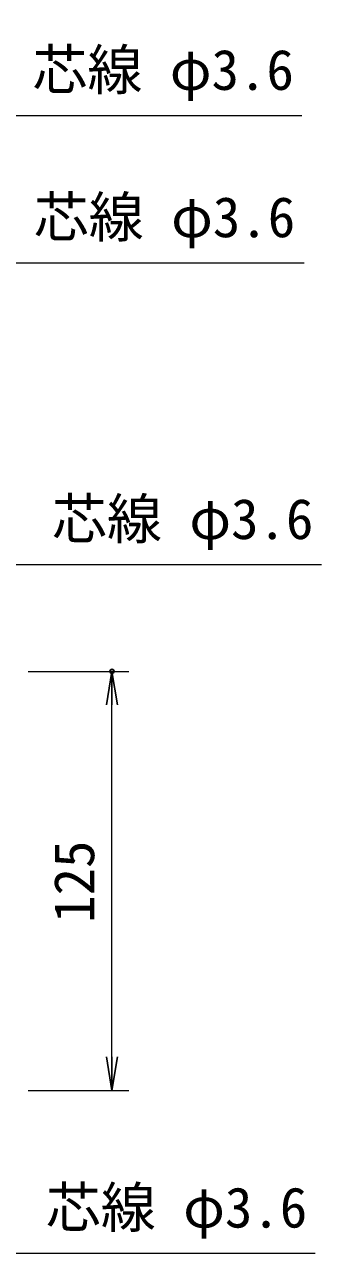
# Model space of a CAD drawing. Units: millimetres, scale not verified. Extents: x -8400 to 8400, y -5940 to 5940.
# Drawn here: x 1726 to 2434, y 834 to 3766 of the extents above; entities that cross this region are included whole.
import ezdxf
from ezdxf.enums import TextEntityAlignment as Align

# ---------------------------------------------------------------- set-up
doc = ezdxf.new("R2010")
doc.units = ezdxf.units.MM
doc.header["$LTSCALE"] = 20
doc.header["$PDMODE"] = 32
doc.header["$PDSIZE"] = 10
doc.layers.add('0-4_D-STR-DIM', color=7, linetype='Continuous', lineweight=13)
doc.layers.add('0-D_D-STR-TXT', color=7, linetype='Continuous', lineweight=13)
doc.layers.add('0-5_0', color=7, linetype='Continuous')
doc.layers.add('0-6_Defpoints', color=7, linetype='Continuous')
doc.styles.add('ＭＳ ゴシック', font='')
doc.styles.get('ＭＳ ゴシック').set_extended_font_data('MS Gothic')

# ---------------------------------------------------------------- blocks, each defined once
blk = doc.blocks.new('_Open')
at = {"layer": '0-5_0'}
blk.add_line((-20, 3.333), (0, 0), dxfattribs=at)
blk.add_lwpolyline([(-20, -3.333), (0, 0), (-20, 0)], dxfattribs=at)

msp = doc.modelspace()

# ---------------------------------------------------------------- linework, layer by layer
at = {"layer": '0-4_D-STR-DIM'}
for p, q in [((1734.67, 2222.76), (1974.67, 2222.76)), ((1934.67, 1302.76), (1934.67, 2142.76)), ((1734.67, 1222.76), (1974.67, 1222.76))]:
    msp.add_line(p, q, dxfattribs=at)
at = {"layer": '0-6_Defpoints'}
msp.add_point((1934.67, 2222.76), dxfattribs=at)
at = {"layer": '0-D_D-STR-TXT'}
for points in [[(2387.57, 3548.56), (1636.41, 3548.56), (1471.06, 3766.08)], [(2393.24, 3197.05), (1642.08, 3197.05), (1412.34, 3498.04)], [(2434.13, 2476.79), (1682.98, 2476.79), (1591.43, 2239.02)], [(2419.45, 833.9), (1670.83, 833.9), (1469.83, 1320.07)]]:
    msp.add_lwpolyline(points, dxfattribs=at)

# ---------------------------------------------------------------- block references
at = {"layer": '0-4_D-STR-DIM', "xscale": 4, "yscale": 4}
for p, rotation in [((1934.67, 2222.76), 90), ((1934.67, 1222.76), 270)]:
    msp.add_blockref('_Open', p, dxfattribs=dict(at, rotation=rotation))

# ---------------------------------------------------------------- texts
at = {"layer": '0-4_D-STR-DIM', "style": 'ＭＳ ゴシック'}
msp.add_text('125', height=96.19, rotation=90, dxfattribs=at).set_placement((1921.17, 1622.76), align=Align.BOTTOM_LEFT)
at = {"layer": '0-D_D-STR-TXT', "style": 'ＭＳ ゴシック'}
for p in [(1744.86, 3581.35), (1747.99, 3229.84), (1791.42, 2509.58), (1776.74, 866.68)]:
    msp.add_text('芯線 φ3.6', height=96.19, dxfattribs=at).set_placement(p, align=Align.BOTTOM_LEFT)

doc.saveas('drawing.dxf')
